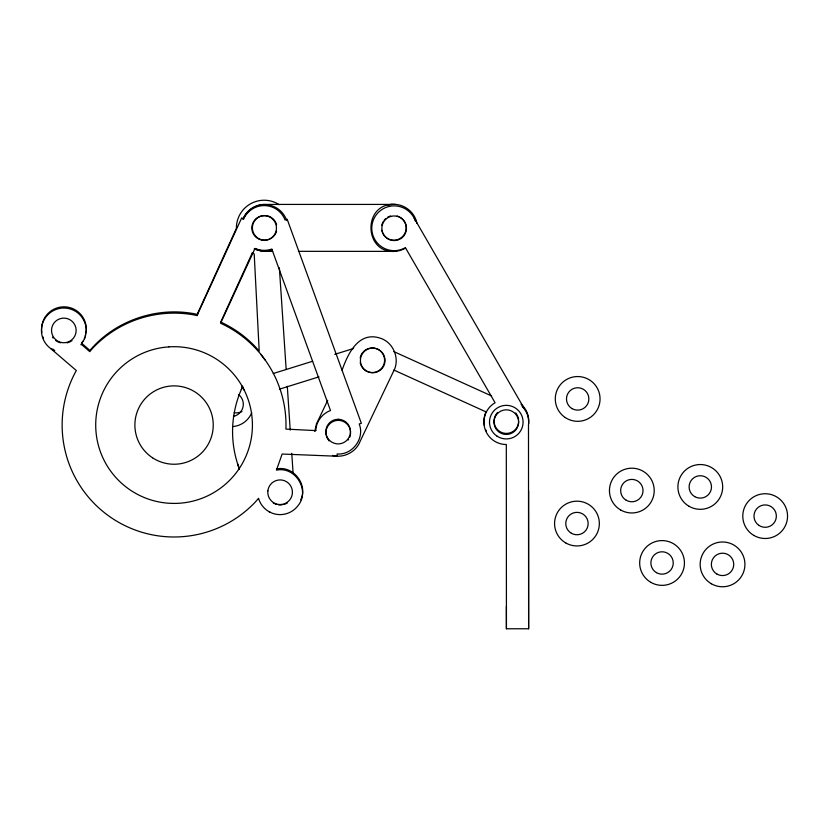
<?xml version="1.0" encoding="UTF-8"?>
<svg xmlns="http://www.w3.org/2000/svg" width="829" height="829" viewBox="0 0 829 829"><rect width="100%" height="100%" fill="white"/><g stroke="black" fill="none" stroke-linecap="round" stroke-linejoin="round"><path stroke-width="1.24" d="M86.195 331.403C86.496 325.051 83.916 318.647 79.315 314.253A22.383 22.383 0 0 0 46.683 316.036A22.383 22.383 0 0 0 50.59 348.481L54.372 350.719M86.081 332.864C87.252 325.693 84.745 318.046 79.449 313.041A22.383 22.383 0 0 0 41.844 332.616M314.802 431.443L316.429 423.961L327.704 400.345M86.226 331.652L84.693 338.543L80.983 344.823M85.325 335.942L85.719 334.533M50.714 348.563L76.351 370.553L75.532 371.972A111.925 111.925 0 0 0 255.498 501.846L258.555 498.281A22.383 22.383 0 0 0 260.151 502.364L260.855 503.649A22.383 22.383 0 0 0 298.025 505.649C310.481 490.768 295.414 465.95 276.461 470.157L282.119 454.043L337.082 456.24L337.175 453.96C352.47 455.245 365.019 438.158 359.195 423.951L361.351 423.329L287.166 219.219L285.062 219.986A22.383 22.383 0 0 0 243.716 218.856L241.674 217.923L197.043 315.569L192.67 314.688A111.925 111.925 0 0 0 92.63 348.273L89.77 351.651L81.366 344.325M300.74 499.887C308.284 484.55 293.176 465.142 276.389 468.996M197.043 315.569L198.152 312.875M84.257 338.667L84.838 337.32M242.897 219.27C246.327 209.924 256.337 203.737 266.213 204.421L392.304 204.421C403.723 203.447 414.883 212.017 416.894 223.291M241.312 389.516L242.514 386.977M342.056 370.252C347.786 353.9 358.439 331.113 379.983 338.087C393.713 342.159 400.531 359.62 393.236 371.92L360.107 441.38C356.076 452.095 343.527 458.489 332.481 455.453M353.662 347.838L353.175 348.615L334.74 354.366M82.848 341.237L81.501 343.113L89.905 350.429C115.521 320.035 158.422 305.787 197.178 314.357L236.4 228.348A27.761 27.761 0 0 1 279.269 204.701M405.599 248.234L399.93 250.586L393.848 251.384L298.378 251.332M368.283 348.605L367.527 348.895A12.311 12.311 0 0 0 366.791 349.227M273.301 373.506L312.668 361.237M279.466 389.164L318.968 376.863M395.381 204.421C361.724 201.965 363.465 255.84 396.915 251.177M272.648 251.332L261.612 251.177L254.285 248.959M506.405 606.393L506.405 628.765L528.622 628.765L528.601 490.758M393.868 351.61L491.618 395.972M393.827 370.024L486.012 411.868L485.67 412.635A22.383 22.383 0 0 0 484.447 425.578M269.145 511.752L270.441 512.426M52.807 349.019L54.766 350.698M522.104 406.283L523.109 407.36M522.539 406.884C527.275 411.536 529.306 418.541 528.487 425.039L528.622 628.765M260.824 354.346L265.259 360.169M506.426 628.776L506.312 444.51A22.383 22.383 0 0 1 495.089 402.749L405.381 247.643A22.383 22.383 0 0 1 374.791 239.477A22.383 22.383 0 0 1 382.957 208.887A22.383 22.383 0 0 1 413.547 217.053L524.892 409.681M241.923 385.879L244.348 390.397M414.241 218.348L415.36 221.053M237.602 463.815L239.218 468.592M279.373 267.829L286.171 369.599M287.29 386.283L290.223 430.147M291.767 453.318L293.062 472.654M241.944 411.526A13.43 13.43 0 0 1 240.317 412.189L239.477 412.438A13.43 13.43 0 0 1 234.244 412.728M71.999 340.678A13.989 13.989 0 0 1 71.232 341.175M70.434 341.621A13.989 13.989 0 0 1 69.605 342.014M68.755 342.356A13.989 13.989 0 0 1 67.004 342.874M60.641 342.802A13.989 13.989 0 0 1 58.9 342.253M58.061 341.89A13.989 13.989 0 0 1 57.242 341.475M56.455 341.009A13.989 13.989 0 0 1 55.698 340.491M53.056 337.973A13.989 13.989 0 0 1 52.507 337.237M43.481 338.232A22.383 22.383 0 0 1 42.932 336.864M287.269 503.089A13.989 13.989 0 0 1 286.461 503.524M285.632 503.897A13.989 13.989 0 0 1 283.891 504.478M282.098 504.83A13.989 13.989 0 0 1 278.44 504.82M276.648 504.457A13.989 13.989 0 0 1 274.917 503.866M274.088 503.483A13.989 13.989 0 0 1 273.28 503.048M239.508 469.245A105.594 105.594 0 0 1 242.742 386.376M251.715 412.738A22.383 22.383 0 0 1 232.566 426.593M238.451 394.469A12.311 12.311 0 0 1 233.457 416.334M360.936 365.009A12.311 12.311 0 0 0 380.449 369.475A12.311 12.311 0 0 0 378.397 349.558L377.682 349.185A12.311 12.311 0 0 0 369.05 348.377M360.646 364.263A12.311 12.311 0 0 1 360.221 362.708M360.2 357.9A12.311 12.311 0 0 1 360.615 356.346M360.895 355.589A12.311 12.311 0 0 1 361.599 354.138M362.024 353.455A12.311 12.311 0 0 1 362.998 352.17M363.548 351.579A12.311 12.311 0 0 1 366.086 349.61M518.695 421.059A12.311 12.311 0 0 1 503.255 433.018A12.311 12.311 0 0 1 495.701 414.997M496.125 414.313A12.311 12.311 0 0 1 497.649 412.438M515.607 412.956A12.311 12.311 0 0 1 516.125 413.567M516.591 414.22A12.311 12.311 0 0 1 517.027 414.904M517.41 415.619A12.311 12.311 0 0 1 517.742 416.345M518.032 417.101A12.311 12.311 0 0 1 518.591 419.453M521.078 404.22A22.383 22.383 0 0 1 528.591 423.94M486.354 431.101A22.383 22.383 0 0 1 485.742 429.764M326.087 434.437A12.311 12.311 0 0 1 338.108 420.365A12.311 12.311 0 0 1 350.501 434.116M350.201 435.702A12.311 12.311 0 0 1 349.703 437.235M348.594 439.38A12.311 12.311 0 0 1 348.139 440.044M329.123 440.914A12.311 12.311 0 0 1 328.605 440.292M328.129 439.65A12.311 12.311 0 0 1 326.232 435.235M397.029 215.986A12.311 12.311 0 0 1 406.086 229.218A12.311 12.311 0 0 1 394.376 240.182A12.311 12.311 0 0 1 381.765 230.275M381.765 225.478A12.311 12.311 0 0 1 383.185 221.726M384.076 220.379A12.311 12.311 0 0 1 385.723 218.618M387.692 217.219A12.311 12.311 0 0 1 388.397 216.835M389.133 216.504A12.311 12.311 0 0 1 390.656 215.986M392.304 251.332A23.502 23.502 0 0 1 389.257 250.928M387.765 205.177A23.502 23.502 0 0 1 392.304 204.421M272.14 249.85A23.202 23.202 0 0 1 254.42 248.69M243.239 219.001A23.202 23.202 0 0 1 286.647 220.421M276.575 231.063A12.311 12.311 0 0 1 276.057 232.586M275.725 233.322A12.311 12.311 0 0 1 275.342 234.037M274.917 234.721A12.311 12.311 0 0 1 259.239 238.918A12.311 12.311 0 0 1 253.021 223.923A12.311 12.311 0 0 1 267.083 215.799M267.871 215.986A12.311 12.311 0 0 1 272.171 218.11M272.793 218.618A12.311 12.311 0 0 1 273.933 219.758M274.451 220.379A12.311 12.311 0 0 1 274.917 221.042M275.342 221.726A12.311 12.311 0 0 1 275.725 222.431M276.057 223.167A12.311 12.311 0 0 1 276.575 224.69M260.213 250.337A22.901 22.901 0 0 1 258.752 249.995M257.322 249.56A22.901 22.901 0 0 1 255.912 249.042M247.456 212.773A22.901 22.901 0 0 1 250.741 209.706M261.695 205.167A22.901 22.901 0 0 1 267.674 205.167M315.797 430.603L285.922 429.09A111.925 111.925 0 0 0 220.597 323.258L255.031 248.42A22.383 22.383 0 0 0 270.772 249.374L271.798 249.011L330.512 410.552C322.16 413.484 316.087 421.754 315.797 430.603M267.871 490.892L267.808 491.701A12.311 12.311 0 0 0 289.539 500.146L290.036 499.514A12.311 12.311 0 0 0 272.399 482.633L271.788 483.152A12.311 12.311 0 0 0 267.871 490.892M252.203 253.042L220.742 322.046C235.426 328.844 248.731 338.729 259.197 351.102L254.202 253.892L252.203 253.042M168.94 346.864L163.841 347.372A78.361 78.361 0 0 0 168.94 503.255L174.069 503.421A78.361 78.361 0 0 0 252.254 419.93L251.757 414.832A78.361 78.361 0 0 0 168.94 346.864M338.605 419.287L337.797 419.287A12.311 12.311 0 0 0 326.367 435.132L326.616 435.888A12.311 12.311 0 0 0 336.906 443.847L337.714 443.898A12.311 12.311 0 0 0 349.693 427.298L349.392 426.552A12.311 12.311 0 0 0 338.605 419.287M56.548 340.356L55.916 339.859A12.311 12.311 0 0 1 59.367 318.958A12.311 12.311 0 0 1 76.04 332.035A12.311 12.311 0 0 1 56.548 340.356M152.546 457.795A39.17 39.17 0 0 0 213.177 427.318A39.17 39.17 0 0 0 156.474 390.055A39.17 39.17 0 0 0 152.546 457.795M257.622 238.42A12.311 12.311 0 0 0 276.461 228.431A12.311 12.311 0 0 0 258.389 217.105A12.311 12.311 0 0 0 257.622 238.42M571.357 533.254A11.191 11.191 0 0 0 588.155 523.555A11.191 11.191 0 0 0 571.357 513.866A11.191 11.191 0 0 0 571.357 533.254M565.761 542.943A22.383 22.383 0 0 0 599.346 523.555A22.383 22.383 0 0 0 565.761 504.177A22.383 22.383 0 0 0 565.761 542.943M716.95 574.072A11.191 11.191 0 0 0 733.738 564.373A11.191 11.191 0 0 0 716.95 554.684A11.191 11.191 0 0 0 716.95 574.072M711.355 583.761A22.383 22.383 0 0 0 744.929 564.373A22.383 22.383 0 0 0 711.355 544.985A22.383 22.383 0 0 0 711.355 583.761M572.083 408.624A11.191 11.191 0 0 0 588.87 398.936A11.191 11.191 0 0 0 572.083 389.236A11.191 11.191 0 0 0 572.083 408.624M565.243 417.547A22.383 22.383 0 0 0 600.009 400.397A22.383 22.383 0 0 0 567.772 378.853A22.383 22.383 0 0 0 565.243 417.547M656.464 572.663A11.191 11.191 0 0 0 673.252 562.974A11.191 11.191 0 0 0 656.464 553.285A11.191 11.191 0 0 0 656.464 572.663M650.869 582.362A22.383 22.383 0 0 0 684.443 562.974A22.383 22.383 0 0 0 650.869 543.586A22.383 22.383 0 0 0 650.869 582.362M366.014 370.77A12.311 12.311 0 0 0 385.019 361.081A12.311 12.311 0 0 0 367.133 349.465A12.311 12.311 0 0 0 366.014 370.77M758.949 525.41A11.191 11.191 0 0 0 776.338 516.84A11.191 11.191 0 0 0 760.214 506.073A11.191 11.191 0 0 0 758.949 525.41M753.975 535.493A22.383 22.383 0 0 0 787.55 516.104A22.383 22.383 0 0 0 753.975 496.726A22.383 22.383 0 0 0 753.975 535.493M694.702 496.623A11.191 11.191 0 0 0 711.489 486.924A11.191 11.191 0 0 0 694.702 477.235A11.191 11.191 0 0 0 694.702 496.623M689.096 506.312A22.383 22.383 0 0 0 722.681 486.924A22.383 22.383 0 0 0 689.096 467.535A22.383 22.383 0 0 0 689.096 506.312M626.237 500.27A11.191 11.191 0 0 0 643.024 490.581A11.191 11.191 0 0 0 626.237 480.893A11.191 11.191 0 0 0 626.237 500.27M620.641 509.97A22.383 22.383 0 0 0 654.216 490.581A22.383 22.383 0 0 0 620.641 471.193A22.383 22.383 0 0 0 620.641 509.97M496.975 436.106A16.787 16.787 0 0 0 523.047 423.225A16.787 16.787 0 0 0 498.861 407.08A16.787 16.787 0 0 0 496.975 436.106M499.462 432.375A12.311 12.311 0 0 0 518.581 422.935A12.311 12.311 0 0 0 500.84 411.101A12.311 12.311 0 0 0 499.462 432.375M387.34 238.503A12.311 12.311 0 0 0 406.459 229.063A12.311 12.311 0 0 0 388.718 217.229A12.311 12.311 0 0 0 387.34 238.503"/></g></svg>
